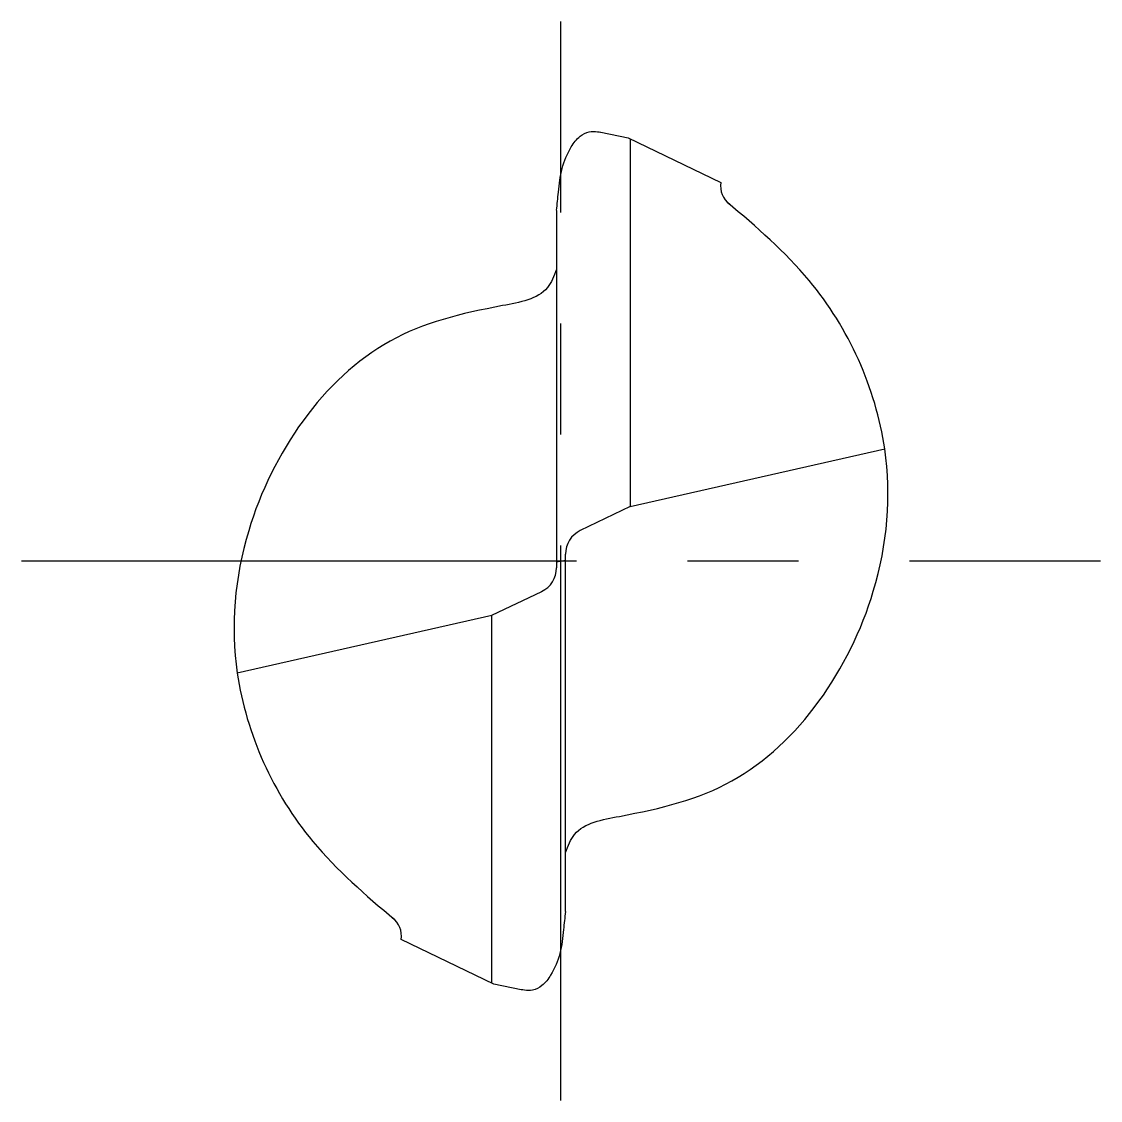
# Model space of a CAD drawing. Header units: millimetres. Extents: x -6.2 to 6.2, y -6.2 to 6.2.
import ezdxf

# ---------------------------------------------------------------- set-up
doc = ezdxf.new("R2010")
doc.units = ezdxf.units.MM
doc.linetypes.add('ACAD_ISO04W100', pattern=[30, 24, -3, 0, -3])
doc.linetypes.add('CENTER', pattern=[50.8, 31.75, -6.35, 6.35, -6.35])
doc.layers.add('中心线', color=2, linetype='ACAD_ISO04W100')
doc.layers.add('轮廓', color=4, linetype='Continuous')

# ---------------------------------------------------------------- blocks, each defined once
blk = doc.blocks.new('*U1')
blk.add_spline([(-0.252, -0.451), (-0.231, -0.245), (-0.189, 0.027), (-0.083, 0.275), (0.017, 0.396), (0.123, 0.448), (0.216, 0.448), (0.252, 0.444)], degree=3)
blk = doc.blocks.new('*U0')
at = {"layer": '轮廓'}
blk.add_blockref('*U1', (557.467, 450.563), dxfattribs=at)
at = {"layer": '轮廓', "rotation": 180}
blk.add_blockref('*U1', (557.064, 441.636), dxfattribs=at)

msp = doc.modelspace()

# ---------------------------------------------------------------- linework, layer by layer
at = {"layer": '中心线', "linetype": 'CENTER', "ltscale": 0.2}
for p, q in [((0, -6.173), (0, 6.173)), ((-6.173, 0), (6.173, 0))]:
    msp.add_line(p, q, dxfattribs=at)
at = {"layer": '轮廓', "linetype": 'Continuous'}
for p, q in [((0.454, 4.908), (0.77, 4.844)), ((0.77, 4.844), (1.83, 4.331)), ((0.79, 4.832), (0.79, 0.622)), ((-0.051, 4.012), (-0.051, -0.078)), ((-0.052, 2.51), (-0.051, -0.078)), ((0.792, 0.623), (3.704, 1.283)), ((0.792, 0.623), (0.221, 0.348)), ((-0.051, -0.011), (0.051, 0.011)), ((0.052, -2.51), (0.051, 0.078)), ((0.051, -4.012), (0.051, 0.078)), ((-0.79, -0.621), (-0.221, -0.348)), ((-0.792, -0.623), (-3.704, -1.283)), ((-0.79, -4.832), (-0.79, -0.622)), ((-0.77, -4.844), (-1.83, -4.331)), ((-0.454, -4.908), (-0.77, -4.844))]:
    msp.add_line(p, q, dxfattribs=at)
at = {"layer": '轮廓', "linetype": 'CENTER', "ltscale": 0.2}
msp.add_line((-6.173, 0), (6.173, 0), dxfattribs=at)
at = {"layer": '轮廓', "linetype": 'Continuous'}
for centre, radius, start, end in [((2.084, 4.289), 0.258, 170.6287, 232.9652), ((0.351, 0.078), 0.3, 115.6592, 180.0218), ((-0.351, -0.078), 0.3, 295.6246, 0), ((-2.084, -4.289), 0.258, 350.6287, 52.9652)]:
    msp.add_arc(centre, radius, start, end, dxfattribs=at)
for points in [[(0.051, -3.335), (0.156, -3.129), (0.669, -2.922), (1.956, -2.516), (3.574, -0.346), (3.704, 1.283), (2.84, 3.209), (1.906, 4.102)], [(-0.051, 3.335), (-0.156, 3.129), (-0.669, 2.922), (-1.956, 2.516), (-3.574, 0.346), (-3.704, -1.283), (-2.84, -3.209), (-1.906, -4.102)]]:
    msp.add_spline(points, degree=3, dxfattribs=at)

# ---------------------------------------------------------------- block references
at = {"layer": '轮廓'}
msp.add_blockref('*U0', (-557.266, -446.099), dxfattribs=at)

doc.saveas('drawing.dxf')
